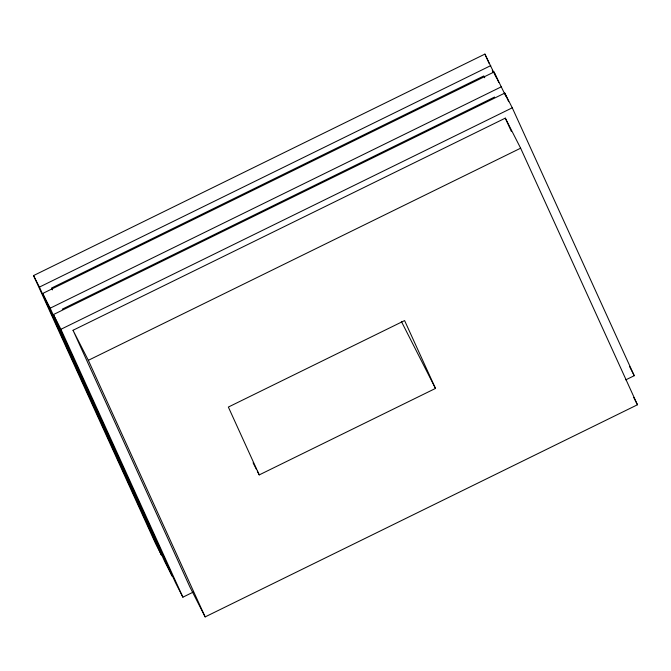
<?xml version="1.0" encoding="UTF-8"?>
<svg xmlns="http://www.w3.org/2000/svg" width="671" height="671" viewBox="0 0 671 671"><rect width="100%" height="100%" fill="white"/><g stroke="black" fill="none" stroke-linecap="round" stroke-linejoin="round"><path stroke-width="1.01" d="M33.55 275.58L39.413 287.096L161.384 554.984L155.521 543.468L33.55 275.58L484.907 54.099L495.978 77.048M39.413 287.096L490.769 65.607M42.676 293.487L50.166 308.19L172.137 576.079L164.647 561.375L42.676 293.487L494.024 72.007L505.859 96.247M50.166 308.19L501.522 86.71M62.269 309.172L494.569 97.043M193.231 592.107L182.889 597.182L175.399 582.47L53.42 314.582L504.777 93.101L512.267 107.813L634.246 375.701L625.783 379.853M182.889 597.182L60.918 329.293L512.267 107.813M73.022 330.275L505.313 118.138L520.629 148.19L637.45 404.772L205.158 616.901L189.843 586.848L73.022 330.275L88.329 360.319L205.158 616.901M88.329 360.319L520.629 148.19M259.241 474.9L435.487 388.425L404.596 320.579L228.358 407.062L259.241 474.9L257.345 471.185M484.747 77.769L483.816 75.94L51.516 288.069L52.447 289.897M629.557 366.509L634.246 375.701M633.734 397.484L637.45 404.772M401.342 321.417L435.487 388.425M253.076 462.805L256.397 469.323M53.42 314.582L60.918 329.293M504.777 93.101L508.685 101.682M494.024 72.007L498.805 82.491M484.907 54.099L489.243 63.636M492.288 70.312L493.151 72.216M505.313 118.138L511.394 131.499"/></g></svg>
